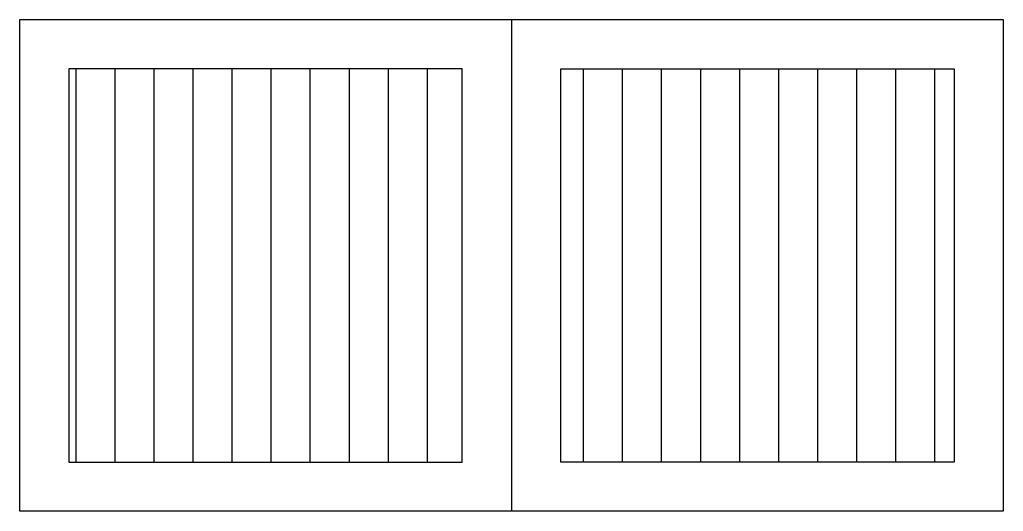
# Model space of a CAD drawing. Header units: millimetres. Extents: x -10148.947 to -10148.147, y -376.109 to -375.709.
import ezdxf

# ---------------------------------------------------------------- set-up
doc = ezdxf.new("R2010")
doc.units = ezdxf.units.MM
doc.layers.add('Tub_esgoto_caixas', color=2, linetype='Continuous')

msp = doc.modelspace()

# ---------------------------------------------------------------- hatches: boundary and pattern name
at = {"layer": 'Tub_esgoto_caixas'}
h = msp.add_hatch(dxfattribs=at)
h.set_pattern_fill('ANSI31', color=1, scale=0.01, angle=45, style=0)
h.set_pattern_definition([(90, (-14.68188, 12.11165), (-0.03175, 3e-18), [])])
h.paths.add_polyline_path([(-10148.58673, -375.74904), (-10148.90673, -375.74904), (-10148.90673, -376.06904), (-10148.58673, -376.06904)])
h.paths.add_polyline_path([(-10148.50673, -376.06904), (-10148.18673, -376.06904), (-10148.18673, -375.74904), (-10148.50673, -375.74904)])

# ---------------------------------------------------------------- linework, layer by layer
at = {"layer": 'Tub_esgoto_caixas', "color": 3}
msp.add_line((-10148.54673, -375.70904), (-10148.54673, -376.10904), dxfattribs=at)
msp.add_lwpolyline([(-10148.94673, -376.10904), (-10148.94673, -375.70904), (-10148.14673, -375.70904), (-10148.14673, -376.10904)], close=True, dxfattribs=at)
at = {"layer": 'Tub_esgoto_caixas', "color": 2}
for points in [[(-10148.90673, -375.74904), (-10148.90673, -376.06904), (-10148.58673, -376.06904), (-10148.58673, -375.74904)], [(-10148.18673, -375.74904), (-10148.18673, -376.06904), (-10148.50673, -376.06904), (-10148.50673, -375.74904)]]:
    msp.add_lwpolyline(points, close=True, dxfattribs=at)

doc.saveas('drawing.dxf')
